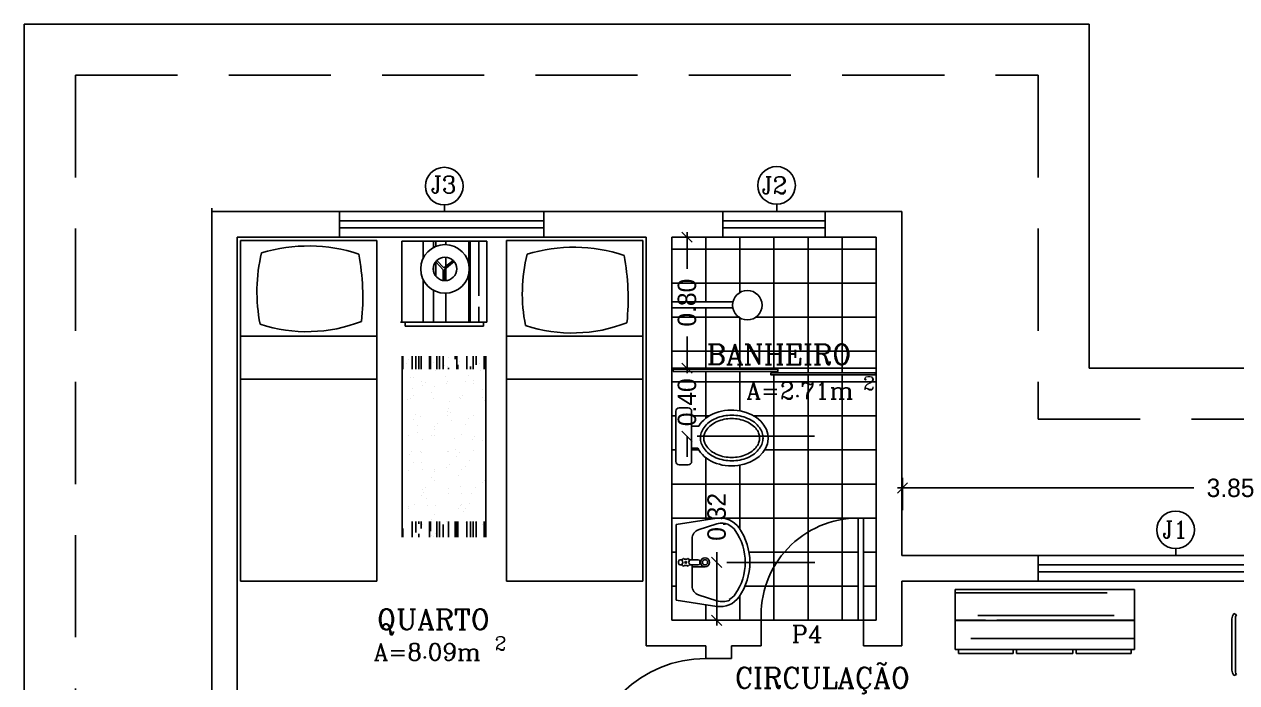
# Model space of a CAD drawing. Extents: x 11.2 to 102.3, y 40.3 to 127.2.
# Drawn here: x 16.38 to 23.5, y 65.44 to 69.3 of the extents above; entities that cross this region are included whole.
import ezdxf

# ---------------------------------------------------------------- set-up
doc = ezdxf.new("R2010")
doc.units = 0
doc.header["$LTSCALE"] = 8
doc.linetypes.add('DASHED2', pattern=[0.375, 0.25, -0.125])
doc.layers.get('0').update_dxf_attribs({"linetype": 'CONTINUOUS'})
doc.layers.get('DEFPOINTS').update_dxf_attribs({"linetype": 'CONTINUOUS'})
for name, color, linetype in [('COBERTURA', 7, 'CONTINUOUS'), ('COTAS', 244, 'CONTINUOUS'), ('EQUIPAMENTOS', 1, 'CONTINUOUS'), ('ESQUADRIAS', 244, 'CONTINUOUS'), ('PAREDE', 7, 'CONTINUOUS'), ('PISO', 30, 'CONTINUOUS'), ('TEXTO', 1, 'CONTINUOUS')]:
    doc.layers.add(name, color=color, linetype=linetype)
doc.styles.add('ROMANC', font='ROMANC.SHX')
doc.dimstyles.get("Standard").update_dxf_attribs({"dimtxt": 0.18, "dimasz": 0.18, "dimexe": 0.18, "dimexo": 0.0625, "dimgap": 0.09, "dimtad": 0, "dimtih": 1, "dimtoh": 1, "dimdec": 4, "dimzin": 0, "dimtxsty": 'STANDARD', "dimcen": 0.09, "dimazin": 3, "dimtfac": 1, "dimtdec": 4, "dimtofl": 0, "dimtmove": 0, "dimatfit": 3, "dimtolj": 1, "dimtzin": 0})

# ---------------------------------------------------------------- blocks, each defined once
blk = doc.blocks.new('*X5')
at = {"color": 0}
for p, q in [((21.8471, 65.964), (22.74, 65.964)), ((21.98, 65.83), (22.78, 65.83)), ((21.8471, 65.802), (22.026, 65.802)), ((21.8471, 65.8), (22.9003, 65.8)), ((22.092, 65.802), (22.9003, 65.802)), ((21.94, 65.696), (22.9003, 65.696))]:
    blk.add_line(p, q, dxfattribs=at)
blk = doc.blocks.new('*X14')
at = {"color": 0}
for p, q in [((20.0307, 63.6205), (20.0307, 63.6205)), ((19.7873, 63.5847), (19.7873, 63.5847)), ((19.7956, 63.6098), (19.7956, 63.6098)), ((19.9414, 63.5898), (19.9414, 63.5898)), ((20.0073, 63.5749), (20.0073, 63.5749)), ((20.028, 63.5689), (20.028, 63.5689)), ((20.0956, 63.5948), (20.0956, 63.5948)), ((20.2133, 63.5836), (20.2133, 63.5836)), ((20.2497, 63.5999), (20.2497, 63.5999)), ((19.8786, 62.6421), (19.8786, 62.6421)), ((19.9233, 62.6398), (19.9233, 62.6398)), ((20.0182, 62.6555), (20.0182, 62.6555)), ((20.0327, 62.6471), (20.0327, 62.6471)), ((20.1293, 62.6485), (20.1293, 62.6485)), ((20.1869, 62.6522), (20.1869, 62.6522)), ((20.2301, 62.637), (20.2301, 62.637)), ((19.9318, 62.5747), (19.9318, 62.5747)), ((19.9409, 62.5711), (19.9409, 62.5711)), ((19.9544, 62.5859), (19.9544, 62.5859)), ((20.0298, 62.5724), (20.0298, 62.5724)), ((20.1347, 62.6068), (20.1347, 62.6068)), ((20.2386, 62.579), (20.2386, 62.579))]:
    blk.add_line(p, q, dxfattribs=at)
blk = doc.blocks.new('*X15')
at = {"color": 0}
for p, q in [((19.764, 63.5524), (19.764, 63.6286)), ((19.8176, 63.5524), (19.8176, 63.6286)), ((19.84, 63.5524), (19.84, 63.6286)), ((19.8568, 63.5524), (19.8568, 63.6286)), ((19.8712, 63.5524), (19.8712, 63.6286)), ((19.92, 63.5524), (19.92, 63.6286)), ((19.9248, 63.5524), (19.9248, 63.6286)), ((19.9632, 63.5524), (19.9632, 63.6286)), ((19.9784, 63.5524), (19.9784, 63.6286)), ((20, 63.5524), (20, 63.6286)), ((20.0696, 63.6104), (20.0696, 63.6286)), ((20.08, 63.5524), (20.08, 63.6286)), ((20.1392, 63.5524), (20.1392, 63.6286)), ((20.176, 63.5524), (20.176, 63.6286)), ((20.1928, 63.576), (20.1928, 63.6286)), ((20.24, 63.5524), (20.24, 63.6286)), ((20.2464, 63.56), (20.2464, 63.6286)), ((20.032, 63.5524), (20.032, 63.56)), ((20.0856, 63.5524), (20.0856, 63.576)), ((20.16, 63.5524), (20.16, 63.568)), ((19.8176, 62.564), (19.8176, 62.6568)), ((19.84, 62.592), (19.84, 62.6568)), ((19.8568, 62.644), (19.8568, 62.6568)), ((19.8712, 62.616), (19.8712, 62.6568)), ((19.92, 62.564), (19.92, 62.6568)), ((19.9248, 62.6), (19.9248, 62.6568)), ((19.9632, 62.564), (19.9632, 62.6568)), ((19.9784, 62.564), (19.9784, 62.6568)), ((20, 62.564), (20, 62.64)), ((20.032, 62.564), (20.032, 62.6568)), ((20.0696, 62.564), (20.0696, 62.6568)), ((20.08, 62.564), (20.08, 62.6568)), ((20.0856, 62.564), (20.0856, 62.6568)), ((20.1392, 62.564), (20.1392, 62.6568)), ((20.16, 62.564), (20.16, 62.6568)), ((20.176, 62.564), (20.176, 62.6568)), ((20.1928, 62.564), (20.1928, 62.6568)), ((20.24, 62.564), (20.24, 62.6568)), ((20.2464, 62.564), (20.2464, 62.6568)), ((19.764, 62.564), (19.764, 62.616)), ((19.8568, 62.564), (19.8568, 62.584))]:
    blk.add_line(p, q, dxfattribs=at)
blk = doc.blocks.new('*X13')
at = {"color": 0}
for p, q in [((19.8099, 63.5011), (19.8099, 63.5011)), ((19.8277, 63.5043), (19.8277, 63.5043)), ((19.8701, 63.4768), (19.8701, 63.4768)), ((19.9578, 63.5409), (19.9578, 63.5409)), ((20.0159, 63.5098), (20.0159, 63.5098)), ((20.0242, 63.4819), (20.0242, 63.4819)), ((20.1295, 63.4783), (20.1295, 63.4783)), ((20.151, 63.5121), (20.151, 63.5121)), ((20.1784, 63.4869), (20.1784, 63.4869)), ((20.2188, 63.542), (20.2188, 63.542)), ((19.8184, 63.4361), (19.8184, 63.4361)), ((19.8805, 63.4566), (19.8805, 63.4566)), ((19.894, 63.4713), (19.894, 63.4713)), ((19.9291, 63.4137), (19.9291, 63.4137)), ((19.9506, 63.4474), (19.9506, 63.4474)), ((20.0213, 63.4682), (20.0213, 63.4682)), ((20.1782, 63.4644), (20.1782, 63.4644)), ((20.2331, 63.4333), (20.2331, 63.4333)), ((19.7899, 63.3753), (19.7899, 63.3753)), ((19.8075, 63.3769), (19.8075, 63.3769)), ((19.8239, 63.3944), (19.8239, 63.3944)), ((19.9441, 63.3804), (19.9441, 63.3804)), ((20.0356, 63.3595), (20.0356, 63.3595)), ((20.0982, 63.3854), (20.0982, 63.3854)), ((20.101, 63.3801), (20.101, 63.3801)), ((20.1145, 63.3948), (20.1145, 63.3948)), ((20.2288, 63.3844), (20.2288, 63.3844)), ((20.2416, 63.3683), (20.2416, 63.3683)), ((19.8382, 63.2858), (19.8382, 63.2858)), ((19.8691, 63.2722), (19.8691, 63.2722)), ((20.0232, 63.2772), (20.0232, 63.2772)), ((20.028, 63.3004), (20.028, 63.3004)), ((20.0285, 63.3198), (20.0285, 63.3198)), ((20.0442, 63.2945), (20.0442, 63.2945)), ((20.1774, 63.2823), (20.1774, 63.2823)), ((20.2471, 63.3266), (20.2471, 63.3266)), ((19.8281, 63.2551), (19.8281, 63.2551)), ((19.8468, 63.2207), (19.8468, 63.2207)), ((19.9507, 63.2161), (19.9507, 63.2161)), ((19.9511, 63.1983), (19.9511, 63.1983)), ((19.9642, 63.2308), (19.9642, 63.2308)), ((20.0497, 63.2529), (20.0497, 63.2529)), ((20.1299, 63.2292), (20.1299, 63.2292)), ((20.1514, 63.2629), (20.1514, 63.2629)), ((20.2485, 63.2239), (20.2485, 63.2239)), ((19.7977, 63.1593), (19.7977, 63.1593)), ((19.8523, 63.1791), (19.8523, 63.1791)), ((19.8777, 63.1365), (19.8777, 63.1365)), ((19.9296, 63.1646), (19.9296, 63.1646)), ((19.9519, 63.1643), (19.9519, 63.1643)), ((20.064, 63.1442), (20.064, 63.1442)), ((20.106, 63.1693), (20.106, 63.1693)), ((20.1712, 63.1396), (20.1712, 63.1396)), ((20.1847, 63.1543), (20.1847, 63.1543)), ((20.2292, 63.1352), (20.2292, 63.1352)), ((19.8005, 63.0521), (19.8005, 63.0521)), ((19.814, 63.0669), (19.814, 63.0669)), ((19.8666, 63.0704), (19.8666, 63.0704)), ((19.8718, 63.0628), (19.8718, 63.0628)), ((20.0259, 63.0678), (20.0259, 63.0678)), ((20.0289, 63.0706), (20.0289, 63.0706)), ((20.0726, 63.0792), (20.0726, 63.0792)), ((20.0982, 63.0599), (20.0982, 63.0599)), ((20.18, 63.0729), (20.18, 63.0729)), ((19.8286, 63.006), (19.8286, 63.006)), ((19.8751, 63.0054), (19.8751, 63.0054)), ((20.0344, 62.9903), (20.0344, 62.9903)), ((20.078, 63.0375), (20.078, 63.0375)), ((20.1304, 62.9801), (20.1304, 62.9801)), ((20.1519, 63.0138), (20.1519, 63.0138)), ((19.7967, 62.9546), (19.7967, 62.9546)), ((19.8806, 62.9638), (19.8806, 62.9638)), ((19.93, 62.9154), (19.93, 62.9154)), ((19.9509, 62.9597), (19.9509, 62.9597)), ((19.9515, 62.9492), (19.9515, 62.9492)), ((20.0209, 62.9756), (20.0209, 62.9756)), ((20.0923, 62.9289), (20.0923, 62.9289)), ((20.105, 62.9647), (20.105, 62.9647)), ((19.8795, 62.8467), (19.8795, 62.8467)), ((19.8949, 62.8551), (19.8949, 62.8551)), ((19.948, 62.896), (19.948, 62.896)), ((20.0337, 62.8518), (20.0337, 62.8518)), ((20.1009, 62.8638), (20.1009, 62.8638)), ((20.1878, 62.8568), (20.1878, 62.8568)), ((20.2297, 62.8861), (20.2297, 62.8861)), ((20.2414, 62.8991), (20.2414, 62.8991)), ((19.8707, 62.8116), (19.8707, 62.8116)), ((19.8842, 62.8264), (19.8842, 62.8264)), ((19.9035, 62.7901), (19.9035, 62.7901)), ((20.0294, 62.8215), (20.0294, 62.8215)), ((20.1064, 62.8222), (20.1064, 62.8222)), ((20.1684, 62.8194), (20.1684, 62.8194)), ((19.7977, 62.732), (19.7977, 62.732)), ((19.7994, 62.7452), (19.7994, 62.7452)), ((19.829, 62.7569), (19.829, 62.7569)), ((19.909, 62.7484), (19.909, 62.7484)), ((19.952, 62.7), (19.952, 62.7)), ((19.9536, 62.7503), (19.9536, 62.7503)), ((20.0911, 62.7351), (20.0911, 62.7351)), ((20.1046, 62.7498), (20.1046, 62.7498)), ((20.1077, 62.7553), (20.1077, 62.7553)), ((20.1207, 62.7135), (20.1207, 62.7135)), ((20.1308, 62.7309), (20.1308, 62.7309)), ((20.1523, 62.7647), (20.1523, 62.7647)), ((19.9305, 62.6663), (19.9305, 62.6663))]:
    blk.add_line(p, q, dxfattribs=at)
blk = doc.blocks.new('*X9')
at = {"color": 0}
for p, q in [((18.724, 67.9666), (18.724, 68.0692)), ((18.786, 68.0316), (18.786, 68.0692)), ((18.8, 68.0381), (18.8, 68.0692)), ((18.858, 68.0482), (18.858, 68.0692)), ((18.992, 67.9373), (18.992, 68.0692)), ((19, 67.5931), (19, 68.0692)), ((19.052, 67.748), (19.052, 68.0692)), ((18.858, 67.837), (18.858, 67.9742)), ((18.786, 67.8898), (18.786, 67.9214)), ((18.8, 67.8617), (18.8, 67.9495)), ((18.6, 67.5931), (18.6, 67.88)), ((18.724, 67.5931), (18.724, 67.8447)), ((18.992, 67.5931), (18.992, 67.874)), ((18.786, 67.5931), (18.786, 67.7797)), ((18.858, 67.5931), (18.858, 67.7631)), ((19.052, 67.5931), (19.052, 67.682))]:
    blk.add_line(p, q, dxfattribs=at)
blk = doc.blocks.new('_OBLIQUE')
at = {"color": 0, "linetype": 'BYBLOCK'}
blk.add_line((-0.5, -0.5), (0.5, 0.5), dxfattribs=at)
blk = doc.blocks.new('*D68')
at = {"color": 244, "linetype": 'BYBLOCK'}
for p, q in [((21.5336, 66.8722), (21.5336, 67.0618)), ((25.3836, 66.8722), (25.3836, 67.0618)), ((21.5036, 67.0018), (23.2426, 67.0018)), ((25.4136, 67.0018), (23.6746, 67.0018))]:
    blk.add_line(p, q, dxfattribs=at)
at = {"layer": 'DEFPOINTS', "color": 0, "linetype": 'BYBLOCK'}
for p in [(25.3836, 67.0018), (21.5336, 66.0322), (25.3836, 66.0322)]:
    blk.add_point(p, dxfattribs=at)
at = {"color": 244, "linetype": 'BYBLOCK', "xscale": 0.06, "yscale": 0.06, "zscale": 0.06, "rotation": 180}
blk.add_blockref('_OBLIQUE', (21.5336, 67.0018), dxfattribs=at)
at = {"color": 244, "linetype": 'BYBLOCK', "xscale": 0.06, "yscale": 0.06, "zscale": 0.06}
blk.add_blockref('_OBLIQUE', (25.3836, 67.0018), dxfattribs=at)
at = {"color": 30, "linetype": 'BYBLOCK', "insert": (23.4586, 67.0018), "char_height": 0.108, "attachment_point": 5}
blk.add_mtext('\\A1;3.85', dxfattribs=at)
blk = doc.blocks.new('*D148')
at = {"color": 244, "linetype": 'BYBLOCK', "ltscale": 0.2}
for p, q in [((20.3541, 68.0522), (20.2134, 68.0522)), ((20.2734, 68.0822), (20.2734, 67.8653)), ((20.2734, 67.2524), (20.2734, 67.4693)), ((20.3541, 67.2824), (20.2134, 67.2824))]:
    blk.add_line(p, q, dxfattribs=at)
at = {"layer": 'DEFPOINTS', "color": 0, "linetype": 'BYBLOCK', "ltscale": 0.2}
for p in [(21.1941, 68.0522), (20.2734, 67.2824), (21.1941, 67.2824)]:
    blk.add_point(p, dxfattribs=at)
at = {"color": 244, "linetype": 'BYBLOCK', "ltscale": 0.2, "xscale": 0.06, "yscale": 0.06, "zscale": 0.06}
for p, rotation in [((20.2734, 68.0522), 90), ((20.2734, 67.2824), 270)]:
    blk.add_blockref('_OBLIQUE', p, dxfattribs=dict(at, rotation=rotation))
at = {"color": 30, "linetype": 'BYBLOCK', "ltscale": 0.2, "insert": (20.2734, 67.6673), "char_height": 0.108, "attachment_point": 5, "rotation": 90}
blk.add_mtext('\\A1;{0.80}', dxfattribs=at)
blk = doc.blocks.new('*D149')
at = {"color": 244, "linetype": 'BYBLOCK', "ltscale": 0.2}
for p, q in [((20.3004, 67.2824), (20.3004, 67.2824)), ((21.1134, 67.2824), (20.3604, 67.2824)), ((20.3004, 66.8824), (20.3004, 66.7624)), ((21.0482, 66.8824), (20.3604, 66.8824))]:
    blk.add_line(p, q, dxfattribs=at)
at = {"layer": 'DEFPOINTS', "color": 0, "linetype": 'BYBLOCK', "ltscale": 0.2}
for p in [(20.2734, 67.2824), (20.2082, 66.8824), (20.3004, 66.8824)]:
    blk.add_point(p, dxfattribs=at)
at = {"color": 244, "linetype": 'BYBLOCK', "ltscale": 0.2, "xscale": 0.06, "yscale": 0.06, "zscale": 0.06}
for p, rotation in [((20.3004, 67.2824), 270), ((20.3004, 66.8824), 90)]:
    blk.add_blockref('_OBLIQUE', p, dxfattribs=dict(at, rotation=rotation))
at = {"color": 30, "linetype": 'BYBLOCK', "ltscale": 0.2, "insert": (20.3004, 67.0824), "char_height": 0.108, "attachment_point": 5, "rotation": 90}
blk.add_mtext('\\A1;0.40', dxfattribs=at)
blk = doc.blocks.new('*D150')
at = {"color": 244, "linetype": 'BYBLOCK', "ltscale": 0.2}
for p, q in [((20.4476, 66.1424), (20.4476, 66.2024)), ((20.4476, 65.7722), (20.4476, 66.1424)), ((21.0236, 66.1424), (20.5076, 66.1424)), ((21.0236, 65.8022), (20.5076, 65.8022))]:
    blk.add_line(p, q, dxfattribs=at)
at = {"layer": 'DEFPOINTS', "color": 0, "linetype": 'BYBLOCK', "ltscale": 0.2}
for p in [(20.1836, 66.1424), (20.4476, 66.1424), (20.1836, 65.8022)]:
    blk.add_point(p, dxfattribs=at)
at = {"color": 244, "linetype": 'BYBLOCK', "ltscale": 0.2, "xscale": 0.06, "yscale": 0.06, "zscale": 0.06}
for p, rotation in [((20.4476, 66.1424), 90), ((20.4476, 65.8022), 270)]:
    blk.add_blockref('_OBLIQUE', p, dxfattribs=dict(at, rotation=rotation))
at = {"color": 30, "linetype": 'BYBLOCK', "ltscale": 0.2, "insert": (20.4476, 66.4094), "char_height": 0.108, "attachment_point": 5, "rotation": 90}
blk.add_mtext('\\A1;{0.32}', dxfattribs=at)

msp = doc.modelspace()

# ---------------------------------------------------------------- linework, layer by layer
at = {"layer": 'COBERTURA', "color": 30, "linetype": 'DASHED2', "ltscale": 0.3}
for p, q in [((16.6836, 69.0022), (16.6836, 61.0022)), ((16.6836, 69.0022), (22.3336, 69.0022)), ((22.3336, 69.0022), (22.3336, 66.9822)), ((22.3336, 66.9822), (28.5836, 66.9822))]:
    msp.add_line(p, q, dxfattribs=at)
at = {"layer": 'EQUIPAMENTOS', "color": 244}
for p, q in [((17.6536, 68.0322), (17.6536, 66.0322)), ((17.6536, 68.0322), (18.4536, 68.0322)), ((18.4536, 68.0322), (18.4536, 66.0322)), ((19.2136, 68.0322), (19.2136, 66.0322)), ((19.2136, 68.0322), (20.0136, 68.0322)), ((20.0136, 68.0322), (20.0136, 66.0322)), ((18.5989, 68.0292), (19.0989, 68.0292)), ((18.5989, 67.5531), (18.5989, 68.0292)), ((19.0989, 67.5531), (19.0989, 68.0292)), ((18.5921, 67.5531), (19.0989, 67.5531)), ((17.6536, 66.0322), (18.4536, 66.0322)), ((19.2136, 66.0322), (20.0136, 66.0322)), ((21.8471, 65.9828), (21.8471, 65.63)), ((22.9003, 65.9828), (21.8471, 65.9828)), ((22.9003, 65.63), (22.9003, 65.9828)), ((23.4982, 65.8347), (23.4826, 65.8412)), ((23.4715, 65.5097), (23.4715, 65.8097)), ((23.4915, 65.5097), (23.4915, 65.8097)), ((21.8471, 65.63), (22.9003, 65.63)), ((23.4982, 65.4847), (23.4826, 65.4783))]:
    msp.add_line(p, q, dxfattribs=at)
at = {"layer": 'EQUIPAMENTOS', "color": 30}
for p, q in [((18.8425, 67.8607), (18.7988, 67.908)), ((18.8457, 67.872), (18.8055, 67.9154)), ((18.8457, 67.872), (18.9, 67.9158)), ((18.8525, 67.8646), (18.9068, 67.9084)), ((18.8425, 67.7983), (18.8425, 67.8607)), ((18.8525, 67.7983), (18.8525, 67.8646)), ((18.6189, 67.5292), (18.6189, 67.5531)), ((19.0789, 67.5292), (19.0789, 67.5531)), ((17.6536, 67.471), (18.4536, 67.471)), ((18.6189, 67.5292), (19.0789, 67.5292)), ((19.2136, 67.471), (20.0136, 67.471)), ((18.6022, 67.3539), (18.6022, 66.2894)), ((19.0921, 67.3539), (19.0921, 66.2894)), ((17.6536, 67.2171), (18.4536, 67.2171)), ((19.2136, 67.2171), (20.0136, 67.2171)), ((21.8671, 65.63), (21.8671, 65.608)), ((22.1871, 65.63), (22.1871, 65.608)), ((22.2071, 65.63), (22.2071, 65.608)), ((22.5371, 65.63), (22.5371, 65.608)), ((22.5571, 65.63), (22.5571, 65.608)), ((22.8803, 65.608), (22.8803, 65.63)), ((21.8671, 65.608), (22.1871, 65.608)), ((22.2071, 65.608), (22.5371, 65.608)), ((22.5571, 65.608), (22.8803, 65.608))]:
    msp.add_line(p, q, dxfattribs=at)
at = {"layer": 'EQUIPAMENTOS', "color": 244, "ltscale": 0.5}
for p, q in [((20.1885, 67.6714), (20.543, 67.6714)), ((20.1885, 67.6363), (20.5423, 67.6363))]:
    msp.add_line(p, q, dxfattribs=at)
at = {"layer": 'EQUIPAMENTOS', "color": 244, "linetype": 'CONTINUOUS', "ltscale": 0.04}
for p, q in [((20.2804, 67.05), (20.2282, 67.05)), ((20.2082, 67.03), (20.2082, 66.7348)), ((20.3004, 66.7348), (20.3004, 67.03)), ((20.2282, 66.7148), (20.2804, 66.7148))]:
    msp.add_line(p, q, dxfattribs=at)
at = {"layer": 'EQUIPAMENTOS', "color": 244, "linetype": 'CONTINUOUS', "ltscale": 0.5}
for p, q in [((20.3421, 66.9422), (20.3004, 66.9422)), ((20.3004, 66.8127), (20.3365, 66.8127))]:
    msp.add_line(p, q, dxfattribs=at)
at = {"layer": 'EQUIPAMENTOS', "color": 244, "ltscale": 0.3}
for p, q in [((20.209, 66.3648), (20.4476, 66.401)), ((20.209, 65.92), (20.209, 66.3648)), ((20.4485, 66.3687), (20.3398, 66.3327)), ((20.3028, 66.1574), (20.3028, 66.2814)), ((20.224, 66.1374), (20.224, 66.1474)), ((20.234, 66.1574), (20.2441, 66.1574)), ((20.234, 66.1274), (20.2441, 66.1274)), ((20.2878, 66.1574), (20.3392, 66.1574)), ((20.2878, 66.1274), (20.3392, 66.1274)), ((20.3028, 66.0034), (20.3028, 66.1274)), ((20.3492, 66.1374), (20.3492, 66.1474)), ((20.209, 65.92), (20.4476, 65.8838)), ((20.4485, 65.9161), (20.3398, 65.9521))]:
    msp.add_line(p, q, dxfattribs=at)
at = {"layer": 'EQUIPAMENTOS', "color": 244, "linetype": 'CONTINUOUS', "ltscale": 0.3}
msp.add_line((20.3028, 66.1157), (20.3757, 66.1157), dxfattribs=at)
at = {"layer": 'EQUIPAMENTOS', "color": 1}
for points in [[(20.1929, 67.2768), (20.1929, 67.264), (20.8064, 67.264), (20.8064, 67.2768)], [(20.7657, 67.2554), (20.7657, 67.2426), (21.3792, 67.2426), (21.3792, 67.2554)]]:
    msp.add_lwpolyline(points, close=True, dxfattribs=at)
at = {"layer": 'EQUIPAMENTOS', "color": 30}
for radius in [0.1426, 0.0688]:
    msp.add_circle((18.8529, 67.8656), radius, dxfattribs=at)
at = {"layer": 'EQUIPAMENTOS', "color": 244, "ltscale": 0.5}
msp.add_circle((20.6272, 67.6523), 0.0864, dxfattribs=at)
at = {"layer": 'EQUIPAMENTOS', "color": 244, "ltscale": 0.3}
for centre, radius in [((20.2659, 66.1424), 0.00545), ((20.379, 66.1424), 0.0265), ((20.379, 66.1424), 0.0152)]:
    msp.add_circle(centre, radius, dxfattribs=at)
at = {"layer": 'EQUIPAMENTOS', "color": 30}
for centre, radius, start, end in [((18.714, 67.7304), 0.9648, 166.24399, 191.34009), ((18.0503, 67.0578), 0.9425, 71.66274, 106.86536), ((19.6078, 67.05), 0.9425, 71.66274, 106.86536), ((17.0018, 67.6981), 1.3689, 354.09898, 10.70837), ((20.2715, 67.7226), 0.9648, 166.24399, 191.34009), ((18.5592, 67.6904), 1.3689, 354.09898, 10.70837), ((18.0425, 68.3752), 0.8785, 251.79216, 291.42704), ((19.6, 68.3674), 0.8785, 251.79216, 291.42704)]:
    msp.add_arc(centre, radius, start, end, dxfattribs=at)
at = {"layer": 'EQUIPAMENTOS', "color": 244, "linetype": 'CONTINUOUS', "ltscale": 0.04}
for centre, start, end in [((20.2282, 67.03), 90, 180), ((20.2804, 67.03), 0, 90), ((20.2282, 66.7348), 180, 270), ((20.2804, 66.7348), 270, 0)]:
    msp.add_arc(centre, 0.02, start, end, dxfattribs=at)
at = {"layer": 'EQUIPAMENTOS', "color": 244, "ltscale": 0.3}
for centre, radius, start, end in [((20.4679, 66.2676), 0.135, 34.81872, 98.64146), ((20.3568, 66.2814), 0.054, 108.30995, 180), ((20.4768, 66.2832), 0.09, 60.35218, 108.30995), ((20.4679, 66.2676), 0.108, 34.81872, 60.35218), ((20.2879, 66.1424), 0.3272, 325.18128, 34.81872), ((20.2879, 66.1424), 0.3542, 325.18128, 34.81872), ((20.234, 66.1474), 0.01, 90, 180), ((20.234, 66.1374), 0.01, 180, 270), ((20.2659, 66.1424), 0.0265, 120.30931, 151.85007), ((20.2291, 66.1417), 0.0188, 317.68942, 44.46996), ((20.2659, 66.1424), 0.0265, 210.30931, 241.85007), ((20.2652, 66.1792), 0.0188, 227.68942, 314.46996), ((20.2666, 66.1056), 0.0188, 47.68942, 134.46996), ((20.2659, 66.1424), 0.0265, 30.30931, 61.85007), ((20.2659, 66.1424), 0.0265, 300.30931, 331.85007), ((20.3028, 66.1431), 0.0188, 137.68942, 224.46996), ((20.3392, 66.1474), 0.01, 0, 90), ((20.3392, 66.1374), 0.01, 270, 0), ((20.3568, 66.0034), 0.054, 180, 251.69005), ((20.4679, 66.0172), 0.135, 261.35854, 325.18128), ((20.48, 66.0211), 0.1096, 253.29161, 293.50584), ((20.4679, 66.0172), 0.108, 299.64782, 325.18128)]:
    msp.add_arc(centre, radius, start, end, dxfattribs=at)
at = {"layer": 'EQUIPAMENTOS', "color": 244}
for centre, start, end in [((23.5215, 65.8097), 141.03873, 180), ((23.5415, 65.8097), 149.98161, 180), ((23.5215, 65.5097), 180, 218.96127), ((23.5415, 65.5097), 180, 210.01839)]:
    msp.add_arc(centre, 0.05, start, end, dxfattribs=at)
at = {"layer": 'EQUIPAMENTOS', "color": 244, "linetype": 'CONTINUOUS', "ltscale": 0.5}
msp.add_ellipse((20.5357, 66.8725), major_axis=(0.2138, 0), ratio=0.767443, start_param=-2.768916, end_param=2.702855, dxfattribs=at)
for points in [[(20.7195, 66.8725), (20.7195, 66.8823), (20.718, 66.8926), (20.7111, 66.9137), (20.7056, 66.9246), (20.6903, 66.9455), (20.6804, 66.9557), (20.6568, 66.9738), (20.6431, 66.9817), (20.5989, 67.0007), (20.5673, 67.0066), (20.5041, 67.0066), (20.4724, 67.0007), (20.4282, 66.9817), (20.4145, 66.9738), (20.3909, 66.9557), (20.381, 66.9455), (20.3658, 66.9246), (20.3603, 66.9137), (20.3534, 66.8926), (20.3519, 66.8823), (20.3519, 66.8627), (20.3534, 66.8523), (20.3603, 66.8312), (20.3658, 66.8204), (20.381, 66.7995), (20.3909, 66.7893), (20.4145, 66.7712), (20.4282, 66.7632), (20.4724, 66.7442), (20.5041, 66.7384), (20.5673, 66.7384), (20.5989, 66.7442), (20.6431, 66.7632), (20.6568, 66.7712), (20.6804, 66.7893), (20.6903, 66.7995), (20.7056, 66.8204), (20.7111, 66.8312), (20.718, 66.8523), (20.7195, 66.8627), (20.7195, 66.8725)], [(20.6995, 66.8725), (20.6995, 66.8803), (20.6983, 66.8884), (20.6927, 66.9055), (20.6883, 66.9144), (20.6754, 66.9321), (20.6668, 66.9409), (20.6461, 66.9568), (20.6339, 66.9639), (20.5938, 66.9812), (20.5648, 66.9866), (20.5066, 66.9866), (20.4774, 66.9811), (20.4376, 66.964), (20.4253, 66.9568), (20.4045, 66.9409), (20.396, 66.9321), (20.3831, 66.9144), (20.3786, 66.9055), (20.373, 66.8884), (20.3719, 66.8803), (20.3719, 66.8647), (20.373, 66.8565), (20.3786, 66.8395), (20.3831, 66.8306), (20.396, 66.8129), (20.4045, 66.8041), (20.4253, 66.7881), (20.4375, 66.781), (20.4776, 66.7638), (20.5066, 66.7584), (20.5648, 66.7584), (20.5939, 66.7638), (20.6338, 66.781), (20.646, 66.7881), (20.6668, 66.8041), (20.6754, 66.8129), (20.6883, 66.8306), (20.6927, 66.8395), (20.6983, 66.8565), (20.6995, 66.8647), (20.6995, 66.8725)]]:
    msp.add_open_spline(points, degree=3, knots=[0, 0, 0, 0, 0.261799, 0.261799, 0.523599, 0.523599, 0.785398, 0.785398, 1.047198, 1.047198, 1.570796, 1.570796, 2.094395, 2.094395, 2.356194, 2.356194, 2.617994, 2.617994, 2.879793, 2.879793, 3.141593, 3.141593, 3.403392, 3.403392, 3.665191, 3.665191, 3.926991, 3.926991, 4.18879, 4.18879, 4.712389, 4.712389, 5.235988, 5.235988, 5.497787, 5.497787, 5.759587, 5.759587, 6.021386, 6.021386, 6.283185, 6.283185, 6.283185, 6.283185], dxfattribs=at)
at = {"layer": 'ESQUADRIAS', "color": 1, "ltscale": 0.2}
for p, q in [((20.801, 68.2455), (20.801, 68.2064)), ((18.8509, 68.2414), (18.8509, 68.2022)), ((23.1431, 66.2229), (23.1431, 66.1837))]:
    msp.add_line(p, q, dxfattribs=at)
at = {"layer": 'ESQUADRIAS', "color": 1}
for p, q in [((19.4336, 68.2022), (18.2336, 68.2022)), ((21.0836, 68.2022), (20.4836, 68.2022)), ((19.4336, 68.0522), (18.2336, 68.0522)), ((21.0836, 68.0522), (20.4836, 68.0522)), ((24.0336, 66.1822), (22.3336, 66.1822)), ((24.0336, 66.0322), (22.3336, 66.0322))]:
    msp.add_line(p, q, dxfattribs=at)
at = {"layer": 'ESQUADRIAS', "color": 5}
for p, q in [((19.4336, 68.1472), (18.2336, 68.1472)), ((19.4336, 68.1072), (18.2336, 68.1072)), ((21.0836, 68.1472), (20.4836, 68.1472)), ((21.0836, 68.1072), (20.4836, 68.1072)), ((24.0336, 66.1272), (22.3336, 66.1272)), ((24.0336, 66.0872), (22.3336, 66.0872))]:
    msp.add_line(p, q, dxfattribs=at)
at = {"layer": 'ESQUADRIAS', "color": 1}
msp.add_lwpolyline([(21.3086, 65.8022), (21.3086, 66.4022), (21.2786, 66.4022), (21.2786, 65.8022)], close=True, dxfattribs=at)
at = {"layer": 'ESQUADRIAS', "color": 1, "ltscale": 0.2}
for centre in [(18.8488, 68.3517), (20.7989, 68.3559), (23.141, 66.3332)]:
    msp.add_circle(centre, 0.1104, dxfattribs=at)
at = {"layer": 'ESQUADRIAS', "color": 30}
msp.add_arc((21.2786, 65.8315), 0.5707, 90, 182.9376, dxfattribs=at)
at = {"layer": 'ESQUADRIAS', "color": 30, "ltscale": 0.2}
msp.add_arc((20.3836, 64.8766), 0.7007, 90, 177.4911, dxfattribs=at)
at = {"layer": 'PAREDE', "color": 7}
for p, q in [((17.4836, 68.2222), (17.4836, 64.0122)), ((17.4836, 68.2022), (18.2336, 68.2022)), ((18.2336, 68.0522), (18.2336, 68.2022)), ((19.4336, 68.0522), (19.4336, 68.2022)), ((19.4336, 68.2022), (20.4836, 68.2022)), ((20.4836, 68.0522), (20.4836, 68.2022)), ((21.0836, 68.0522), (21.0836, 68.2022)), ((21.0836, 68.2022), (21.5336, 68.2022)), ((21.5336, 68.2022), (21.5336, 66.1822)), ((17.6336, 68.0522), (17.6336, 64.8022)), ((17.6336, 68.0522), (18.2336, 68.0522)), ((17.6336, 68.0522), (18.2336, 68.0522)), ((19.4336, 68.0522), (20.0336, 68.0522)), ((19.4336, 68.0522), (20.0336, 68.0522)), ((20.0336, 68.0522), (20.0336, 65.6522)), ((20.1836, 68.0522), (20.1836, 65.8022)), ((20.1836, 68.0522), (20.4836, 68.0522)), ((21.0836, 68.0522), (21.3836, 68.0522)), ((21.3836, 68.0522), (21.3836, 65.8022)), ((21.5336, 66.1822), (22.3336, 66.1822)), ((22.3336, 66.0322), (22.3336, 66.1822)), ((21.5336, 66.0322), (22.3336, 66.0322)), ((21.5336, 66.0322), (21.5336, 65.6522)), ((20.1836, 65.8022), (20.7086, 65.8022)), ((20.7086, 65.8022), (20.7086, 65.6522)), ((21.2724, 65.8022), (21.2786, 65.8022)), ((21.3086, 65.8022), (21.3086, 65.6522)), ((21.3086, 65.8022), (21.3836, 65.8022)), ((20.0336, 65.6522), (20.3836, 65.6522)), ((20.3836, 65.6522), (20.3836, 65.5772)), ((20.5336, 65.6522), (20.7086, 65.6522)), ((20.5336, 65.6522), (20.5336, 65.5772)), ((21.3086, 65.6522), (21.5336, 65.6522)), ((20.3836, 65.5772), (20.5336, 65.5772))]:
    msp.add_line(p, q, dxfattribs=at)
at = {"layer": 'PISO', "color": 244, "linetype": 'CONTINUOUS', "ltscale": 0.8}
for p, q in [((16.3836, 69.3022), (22.6336, 69.3022)), ((16.3836, 69.3022), (16.3836, 60.7022)), ((22.6336, 69.3022), (22.6336, 67.2822)), ((22.6336, 67.2822), (28.2836, 67.2822))]:
    msp.add_line(p, q, dxfattribs=at)
at = {"layer": 'PISO', "color": 30}
for p, q in [((20.3836, 68.0522), (20.3836, 67.6714)), ((20.3836, 68.0522), (20.3836, 67.7086)), ((20.5836, 68.0522), (20.5836, 67.7658)), ((20.5836, 68.0522), (20.5836, 67.7269)), ((20.7836, 68.0522), (20.7836, 67.2768)), ((20.9836, 68.0522), (20.9836, 67.3253)), ((21.1836, 68.0522), (21.1836, 67.3253)), ((20.1836, 67.9822), (21.3836, 67.9822)), ((20.1836, 67.7822), (21.3836, 67.7822)), ((20.1836, 67.5822), (20.5836, 67.5822)), ((20.1836, 67.3822), (21.3836, 67.3822)), ((20.3836, 67.3538), (20.3836, 67.2742)), ((20.5836, 67.3538), (20.5836, 67.2742)), ((20.9836, 67.3324), (20.9836, 67.2554)), ((21.1836, 67.3324), (21.1836, 67.2554)), ((20.1836, 67.2022), (21.3836, 67.2022)), ((20.1836, 67.0022), (20.2082, 67.0022)), ((20.1836, 66.8022), (20.2082, 66.8022)), ((20.1836, 66.6022), (21.3836, 66.6022)), ((20.1836, 66.4022), (21.3836, 66.4022)), ((20.1836, 66.2022), (20.209, 66.2022)), ((21.3086, 66.2022), (21.3836, 66.2022)), ((20.1836, 66.0022), (20.209, 66.0022)), ((21.3086, 66.0022), (21.3836, 66.0022)), ((20.3836, 65.9397), (20.3836, 65.9376)), ((20.7086, 65.8022), (21.3086, 65.8022))]:
    msp.add_line(p, q, dxfattribs=at)
at = {"layer": 'PISO', "color": 30, "ltscale": 0.2}
for p, q in [((20.3836, 67.6363), (20.3836, 67.3467)), ((20.5836, 67.5822), (20.5836, 67.3467)), ((20.6779, 67.5822), (21.3836, 67.5822)), ((20.3836, 67.264), (20.3836, 66.9878)), ((20.5836, 67.264), (20.5836, 67.0324)), ((20.7836, 67.264), (20.7836, 67.2554)), ((20.7836, 67.2426), (20.7836, 65.8022)), ((20.9836, 67.2426), (20.9836, 65.8022)), ((21.1836, 67.2426), (21.1836, 65.8022)), ((20.3004, 67.0022), (20.4048, 67.0022)), ((20.6666, 67.0022), (21.3836, 67.0022)), ((20.3004, 66.8022), (20.3424, 66.8022)), ((20.3836, 66.7571), (20.3836, 66.3913)), ((20.7289, 66.8022), (21.3836, 66.8022)), ((20.5836, 66.7126), (20.5836, 66.3374)), ((20.637, 66.2022), (21.2786, 66.2022)), ((20.6132, 66.0022), (21.2786, 66.0022)), ((20.5836, 65.9474), (20.5836, 65.8022)), ((20.3836, 65.8935), (20.3836, 65.8022))]:
    msp.add_line(p, q, dxfattribs=at)
at = {"layer": 'PISO', "color": 244}
msp.add_line((20.1836, 67.2824), (21.3836, 67.2824), dxfattribs=at)

# ---------------------------------------------------------------- block references
at = {"layer": 'EQUIPAMENTOS', "color": 30}
for name, p in [('*X9', (0, -0.04)), ('*X15', (-1.1578, 3.7253)), ('*X14', (-1.1578, 3.7253)), ('*X13', (-1.1578, 3.7253)), ('*X5', (0, 0))]:
    msp.add_blockref(name, p, dxfattribs=at)

# ---------------------------------------------------------------- texts
at = {"layer": 'ESQUADRIAS', "color": 1, "ltscale": 0.3, "style": 'ROMANC'}
for s, p in [('J3', (18.7699, 68.3104)), ('J2', (20.7116, 68.3062))]:
    msp.add_text(s, height=0.1, rotation=360, dxfattribs=at).set_placement(p)
msp.add_text('P4', height=0.1, dxfattribs=at).set_placement((20.8886, 65.6709))
at = {"layer": 'TEXTO', "color": 1, "ltscale": 0.3, "style": 'ROMANC'}
for s, height, p in [('BANHEIRO', 0.12, (20.3892, 67.3042)), ('A=2.71m', 0.1, (20.6214, 67.1007)), ('2', 0.08, (21.3072, 67.1546)), ('J1', 0.1, (23.063, 66.285)), ('QUARTO', 0.12, (18.4531, 65.7476)), ('2', 0.08, (19.1445, 65.6262)), ('A=8.09m', 0.1, (18.4344, 65.5662)), ('CIRCULAÇÃO', 0.12, (20.5535, 65.4043))]:
    msp.add_text(s, height=height, rotation=360, dxfattribs=at).set_placement(p)

# ---------------------------------------------------------------- dimensions: what is measured, and where the dimension line sits
at = {"layer": 'COTAS', "color": 244, "ltscale": 0.2}
for base, p1, p2, text, picture, middle in [((20.2734, 67.2824), (21.1941, 68.0522), (21.1941, 67.2824), '{0.80}', '*D148', (20.2734, 67.6673)), ((20.4476, 66.1424), (20.1836, 65.8022), (20.1836, 66.1424), '{0.32}', '*D150', (20.4476, 66.4094))]:
    dim = msp.add_linear_dim(base=base, p1=p1, p2=p2, angle=90, text=text, dimstyle='STANDARD', override={"dimscale": 0.6, "dimasz": 0.1, "dimexe": 0.1, "dimexo": 1.4, "dimtih": 0, "dimtoh": 0, "dimdec": 2, "dimblk1": 'OBLIQUE', "dimblk2": 'OBLIQUE', "dimsah": 1, "dimdle": 0.05, "dimclrd": 244, "dimclre": 244, "dimclrt": 30}, dxfattribs=at)
    dim.commit()
    dim.dimension.update_dxf_attribs({"geometry": picture, "text_midpoint": middle})
dim = msp.add_linear_dim(base=(20.2734, 66.8824), p1=(20.2463, 67.2824), p2=(20.1812, 66.8824), angle=90, dimstyle='STANDARD', override={"dimscale": 0.6, "dimasz": 0.1, "dimexe": 0.1, "dimexo": 1.4, "dimtih": 0, "dimtoh": 0, "dimdec": 2, "dimblk1": 'OBLIQUE', "dimblk2": 'OBLIQUE', "dimsah": 1, "dimdle": 0.05, "dimclrd": 244, "dimclre": 244, "dimclrt": 30}, dxfattribs=at)
dim.commit()
dim.dimension.update_dxf_attribs({"geometry": '*D149', "text_midpoint": (20.2734, 67.0824), "insert": (-0.027, 0)})
at = {"layer": 'COTAS', "color": 30}
dim = msp.add_linear_dim(base=(25.3883, 66.5791), p1=(21.5383, 65.6096), p2=(25.3883, 65.6096), dimstyle='STANDARD', override={"dimscale": 0.6, "dimasz": 0.1, "dimexe": 0.1, "dimexo": 1.4, "dimtih": 0, "dimtoh": 0, "dimdec": 2, "dimblk1": 'OBLIQUE', "dimblk2": 'OBLIQUE', "dimsah": 1, "dimdle": 0.05, "dimclrd": 244, "dimclre": 244, "dimclrt": 30}, dxfattribs=at)
dim.commit()
dim.dimension.update_dxf_attribs({"geometry": '*D68', "text_midpoint": (23.4633, 66.5791), "insert": (0.0047, -0.4227)})

doc.saveas('drawing.dxf')
